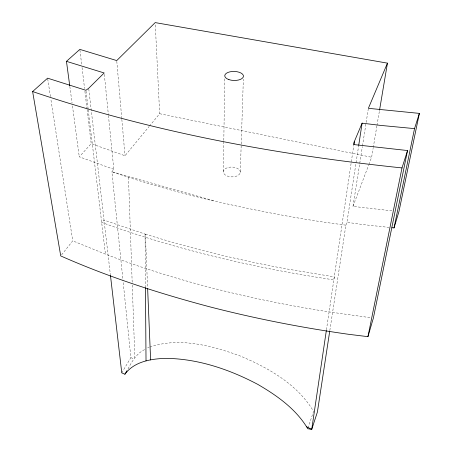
<?xml version="1.0" encoding="UTF-8"?>
<svg xmlns="http://www.w3.org/2000/svg" width="452" height="452" viewBox="0 0 452 452"><rect width="100%" height="100%" fill="white"/><g stroke="black" fill="none" stroke-linecap="round" stroke-linejoin="round"><path stroke-width="0.34" stroke-dasharray="2.26 1.69" d="M223.356 171.421L223.808 141.064M223.819 140.357L224.751 78.23M240.289 172.444A8.492 4.915 1.4 0 0 228.079 167.5A8.492 4.915 1.4 0 0 227.079 175.975A8.492 4.915 1.4 0 0 240.289 172.444L243.345 79.23M326.446 329.802L353.769 145.273M329.836 330.452L345.882 225.164L346.944 222.322L355.956 163.381M356.063 162.686L358.606 146.041M391.94 210.858L352.989 206.383L359.645 163.963M359.752 163.268L362.368 146.572M362.481 145.877L368.261 109.022M368.888 164.466L371.623 157.262L373.132 148.267M373.25 147.572L376.861 126.119M376.974 125.43L379.42 110.893M308.01 428.067L313.558 411.354C297.235 383.997 267.951 367.555 239.334 355.617C211.05 345.594 178.975 336.847 149.561 347.187M352.989 206.383L368.64 165.121M128.035 368.934C132.04 361.21 136.753 353.159 145.013 349.419M121.769 372.866L130.877 357.622L123.068 281.167M108.446 115.559L113.819 169.336L111.893 171.754L122.995 280.466M61.591 254.849L72.738 240.854L50.827 99.033M87.083 109.452L91.197 143.674L125.006 155.754L149.002 126.65M149.442 126.114L159.663 113.718L155.268 24.001M113.819 169.336L79.286 156.838L91.197 143.674M147.685 347.854L148.934 347.413M389.166 227.407L363.487 224.638L346.944 222.322M369.894 317.609L329.124 311.908A541.236 229.271 6.1 0 1 105.446 254.148L72.738 240.854M345.882 225.164L324.338 222.22C284.992 216.265 245.95 208.474 207.219 199.383A549.672 202.914 5.5 0 1 128.707 177.382L111.893 171.754L214.434 200.965M159.663 113.718L371.623 157.262M145.369 234.192L171.155 241.95L197.631 249.21L225.593 256.165L254.075 262.544L283.285 268.375L334.271 276.873L333.864 279.861A556.079 222.124 5.8 0 1 101.66 222.39L104.039 220.118L145.369 234.192L147.595 287.579M130.877 357.622L133.95 358.939M47.709 78.874L50.72 98.338M69.828 86.439L72.077 103.169M72.45 105.954L79.286 156.838M85.993 90.999L88.163 109.169M88.247 109.87L105.446 254.148M79.936 50.087L81.705 64.755M82.038 67.551L84.558 88.502M84.897 91.293L86.999 108.751M88.784 88.954L110.384 274.771M104.327 74.36L108.378 114.864M116.797 61.274L121.786 118.661M121.848 119.362L125.006 155.754M128.481 177.308L132.176 282.274M132.278 285.093L134.832 357.656M145.069 234.096L145.465 286.918"/><path stroke-width="0.68" d="M66.461 61.348L79.851 49.392L116.735 60.574L155.2 22.6L387.449 63.144L368.369 108.327L419.377 113.39L414.529 128.617L380.527 125.396L362.108 123.159L354.238 141.792L353.871 144.578L407.54 150.544L373.386 318.005L367.939 336.661L348.622 334.299A566.667 241.193 6.2 0 1 208.547 306.512C158.194 293.088 108.429 277.048 60.732 255.928L32.623 91.553L47.601 78.179L85.914 90.298L88.705 88.253L104.192 72.964L66.461 61.348L69.738 85.744M326.344 330.502L311.722 429.4L307.784 428.733C296.501 409.648 277.957 396.206 259.132 385.183L258.081 384.545C229.774 369.527 198.417 358.786 166.127 358.357C151.352 358.73 134.21 361.464 124.899 374.228L121.769 372.866L110.463 275.471M353.826 144.578L354.238 141.792M329.728 331.147L317.406 412.026L311.722 429.4L306.693 426.795M358.713 145.346L362.108 123.159M379.533 110.203L387.449 63.144M367.939 336.661L402.003 167.918L407.54 150.544M391.94 227.706L394.02 227.927L414.529 128.617M419.377 113.39L398.935 211.598L394.02 227.927M124.899 374.228L126.989 370.696M402.003 167.918C276.816 154.872 152.008 132.052 32.623 91.553M147.629 288.286L150.618 359.933M145.471 287.619L146.024 360.865M228.915 79.614A9.351 4.514 1.4 0 0 243.436 76.428A9.351 4.514 1.4 0 0 229.972 71.828A9.351 4.514 1.4 0 0 228.915 79.614"/></g></svg>
